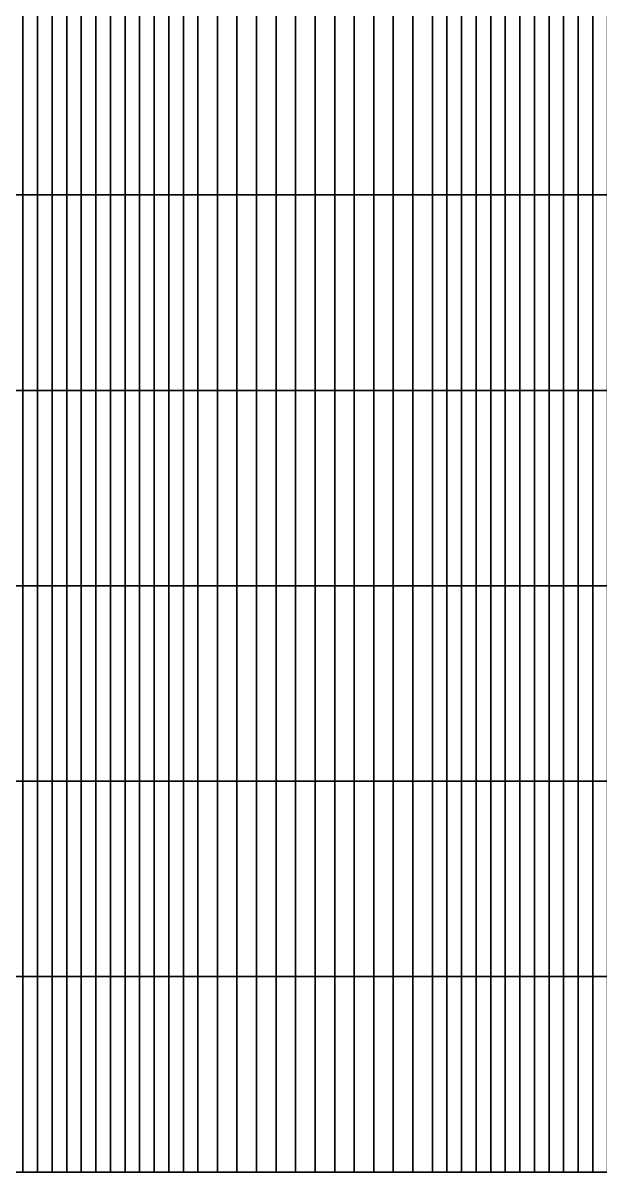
# Model space of a CAD drawing. Header units: inches. Extents: x 1.9 to 26.9, y -20 to 0.
# Drawn here: x 6.93 to 11.85, y -20 to -10.2 of the extents above; entities that cross this region are included whole.
import ezdxf

# ---------------------------------------------------------------- set-up
doc = ezdxf.new("R2010")
doc.units = ezdxf.units.IN
doc.header["$MEASUREMENT"] = 0
for name, color, linetype in [('Beam', 2, 'Continuous'), ('Col', 3, 'Continuous'), ('Dia', 5, 'Continuous'), ('Plat', 1, 'Continuous')]:
    doc.layers.add(name, color=color, linetype=linetype)

msp = doc.modelspace()

# ---------------------------------------------------------------- linework, layer by layer
at = {"layer": 'Beam', "extrusion": (0, -1, -2e-16)}
msp.add_line((6.9301, 0, 1.9428), (6.9301, -20, 1.9428), dxfattribs=at)
at = {"layer": 'Col', "extrusion": (0, -1, -2e-16)}
msp.add_line((6.9301, -20, 1.9428), (6.9301, -20, -4.0572), dxfattribs=at)
at = {"layer": 'Dia'}
for points in [[(6.9301, -20, 1.9428), (6.5147, -20, 1.9428), (6.4047, -20, 2.0267), (6.8057, -20, 2.0267)], [(6.9301, -20, 1.9428), (7.3454, -20, 1.9428), (7.4555, -20, 2.0267), (7.0544, -20, 2.0267)], [(7.1788, -20, 2.1106), (7.0544, -20, 2.0267), (7.4555, -20, 2.0267), (7.5636, -20, 2.1106)], [(7.1788, -20, 2.1106), (7.5636, -20, 2.1106), (7.6678, -20, 2.1945), (7.3031, -20, 2.1945)], [(7.4275, -20, 2.2783), (7.3031, -20, 2.1945), (7.6678, -20, 2.1945), (7.7692, -20, 2.2783)], [(7.7608, -20, 1.9428), (7.8546, -20, 2.0267), (7.4555, -20, 2.0267), (7.3454, -20, 1.9428)], [(7.4275, -20, 2.2783), (7.7692, -20, 2.2783), (7.8687, -20, 2.3622), (7.5518, -20, 2.3622)], [(7.9451, -20, 2.1106), (7.5636, -20, 2.1106), (7.4555, -20, 2.0267), (7.8546, -20, 2.0267)], [(7.6762, -20, 2.4461), (7.5518, -20, 2.3622), (7.8687, -20, 2.3622), (7.9672, -20, 2.4461)], [(7.9451, -20, 2.1106), (8.0291, -20, 2.1945), (7.6678, -20, 2.1945), (7.5636, -20, 2.1106)], [(8.1082, -20, 2.2783), (7.7692, -20, 2.2783), (7.6678, -20, 2.1945), (8.0291, -20, 2.1945)], [(7.6762, -20, 2.4461), (7.9672, -20, 2.4461), (8.0657, -20, 2.53), (7.8006, -20, 2.53)], [(7.7608, -20, 1.9428), (8.1762, -20, 1.9428), (8.2499, -20, 2.0267), (7.8546, -20, 2.0267)], [(8.1082, -20, 2.2783), (8.184, -20, 2.3622), (7.8687, -20, 2.3622), (7.7692, -20, 2.2783)], [(7.9249, -20, 2.6139), (7.8006, -20, 2.53), (8.0657, -20, 2.53), (8.1652, -20, 2.6139)], [(7.9451, -20, 2.1106), (7.8546, -20, 2.0267), (8.2499, -20, 2.0267), (8.3201, -20, 2.1106)], [(8.2582, -20, 2.4461), (7.9672, -20, 2.4461), (7.8687, -20, 2.3622), (8.184, -20, 2.3622)], [(7.9249, -20, 2.6139), (8.1652, -20, 2.6139), (8.2666, -20, 2.6977), (8.0493, -20, 2.6977)], [(7.9451, -20, 2.1106), (8.3201, -20, 2.1106), (8.3835, -20, 2.1945), (8.0291, -20, 2.1945)], [(8.2582, -20, 2.4461), (8.3324, -20, 2.53), (8.0657, -20, 2.53), (7.9672, -20, 2.4461)], [(8.1082, -20, 2.2783), (8.0291, -20, 2.1945), (8.3835, -20, 2.1945), (8.4416, -20, 2.2783)], [(8.1736, -20, 2.7816), (8.0493, -20, 2.6977), (8.2666, -20, 2.6977), (8.3709, -20, 2.7816)], [(8.4083, -20, 2.6139), (8.1652, -20, 2.6139), (8.0657, -20, 2.53), (8.3324, -20, 2.53)], [(8.1082, -20, 2.2783), (8.4416, -20, 2.2783), (8.4963, -20, 2.3622), (8.184, -20, 2.3622)], [(8.4083, -20, 2.6139), (8.4874, -20, 2.6977), (8.2666, -20, 2.6977), (8.1652, -20, 2.6139)], [(8.1736, -20, 2.7816), (8.3709, -20, 2.7816), (8.479, -20, 2.8655), (8.298, -20, 2.8655)], [(8.5916, -20, 1.9428), (8.6423, -20, 2.0267), (8.2499, -20, 2.0267), (8.1762, -20, 1.9428)], [(8.2582, -20, 2.4461), (8.184, -20, 2.3622), (8.4963, -20, 2.3622), (8.5493, -20, 2.4461)], [(8.6903, -20, 2.1106), (8.3201, -20, 2.1106), (8.2499, -20, 2.0267), (8.6423, -20, 2.0267)], [(8.2582, -20, 2.4461), (8.5493, -20, 2.4461), (8.6022, -20, 2.53), (8.3324, -20, 2.53)], [(8.5714, -20, 2.7816), (8.3709, -20, 2.7816), (8.2666, -20, 2.6977), (8.4874, -20, 2.6977)], [(8.4223, -20, 2.9494), (8.298, -20, 2.8655), (8.479, -20, 2.8655), (8.589, -20, 2.9494)], [(8.6903, -20, 2.1106), (8.7326, -20, 2.1945), (8.3835, -20, 2.1945), (8.3201, -20, 2.1106)], [(8.4083, -20, 2.6139), (8.3324, -20, 2.53), (8.6022, -20, 2.53), (8.6569, -20, 2.6139)], [(8.5714, -20, 2.7816), (8.6619, -20, 2.8655), (8.479, -20, 2.8655), (8.3709, -20, 2.7816)], [(8.7708, -20, 2.2783), (8.4416, -20, 2.2783), (8.3835, -20, 2.1945), (8.7326, -20, 2.1945)], [(8.4083, -20, 2.6139), (8.6569, -20, 2.6139), (8.7151, -20, 2.6977), (8.4874, -20, 2.6977)], [(8.7708, -20, 2.2783), (8.8063, -20, 2.3622), (8.4963, -20, 2.3622), (8.4416, -20, 2.2783)], [(8.7557, -20, 2.9494), (8.589, -20, 2.9494), (8.479, -20, 2.8655), (8.6619, -20, 2.8655)], [(8.5714, -20, 2.7816), (8.4874, -20, 2.6977), (8.7151, -20, 2.6977), (8.7784, -20, 2.7816)], [(8.8403, -20, 2.4461), (8.5493, -20, 2.4461), (8.4963, -20, 2.3622), (8.8063, -20, 2.3622)], [(8.8403, -20, 2.4461), (8.8743, -20, 2.53), (8.6022, -20, 2.53), (8.5493, -20, 2.4461)], [(8.5714, -20, 2.7816), (8.7784, -20, 2.7816), (8.8486, -20, 2.8655), (8.6619, -20, 2.8655)], [(8.5916, -20, 1.9428), (9.007, -20, 1.9428), (9.0328, -20, 2.0267), (8.6423, -20, 2.0267)], [(8.9097, -20, 2.6139), (8.6569, -20, 2.6139), (8.6022, -20, 2.53), (8.8743, -20, 2.53)], [(8.6903, -20, 2.1106), (8.6423, -20, 2.0267), (9.0328, -20, 2.0267), (9.0571, -20, 2.1106)], [(8.9097, -20, 2.6139), (8.9479, -20, 2.6977), (8.7151, -20, 2.6977), (8.6569, -20, 2.6139)], [(8.7557, -20, 2.9494), (8.6619, -20, 2.8655), (8.8486, -20, 2.8655), (8.9223, -20, 2.9494)], [(8.6903, -20, 2.1106), (9.0571, -20, 2.1106), (9.0783, -20, 2.1945), (8.7326, -20, 2.1945)], [(8.9903, -20, 2.7816), (8.7784, -20, 2.7816), (8.7151, -20, 2.6977), (8.9479, -20, 2.6977)], [(8.7708, -20, 2.2783), (8.7326, -20, 2.1945), (9.0783, -20, 2.1945), (9.0973, -20, 2.2783)], [(8.7708, -20, 2.2783), (9.0973, -20, 2.2783), (9.1147, -20, 2.3622), (8.8063, -20, 2.3622)], [(8.9903, -20, 2.7816), (9.0383, -20, 2.8655), (8.8486, -20, 2.8655), (8.7784, -20, 2.7816)], [(8.8403, -20, 2.4461), (8.8063, -20, 2.3622), (9.1147, -20, 2.3622), (9.1313, -20, 2.4461)], [(8.8403, -20, 2.4461), (9.1313, -20, 2.4461), (9.1479, -20, 2.53), (8.8743, -20, 2.53)], [(9.089, -20, 2.9494), (8.9223, -20, 2.9494), (8.8486, -20, 2.8655), (9.0383, -20, 2.8655)], [(8.9097, -20, 2.6139), (8.8743, -20, 2.53), (9.1479, -20, 2.53), (9.1653, -20, 2.6139)], [(8.9097, -20, 2.6139), (9.1653, -20, 2.6139), (9.1843, -20, 2.6977), (8.9479, -20, 2.6977)], [(8.9903, -20, 2.7816), (8.9479, -20, 2.6977), (9.1843, -20, 2.6977), (9.2055, -20, 2.7816)], [(8.9903, -20, 2.7816), (9.2055, -20, 2.7816), (9.2298, -20, 2.8655), (9.0383, -20, 2.8655)], [(9.4223, -20, 1.9428), (9.4223, -20, 2.0267), (9.0328, -20, 2.0267), (9.007, -20, 1.9428)], [(9.4223, -20, 2.1106), (9.0571, -20, 2.1106), (9.0328, -20, 2.0267), (9.4223, -20, 2.0267)], [(9.089, -20, 2.9494), (9.0383, -20, 2.8655), (9.2298, -20, 2.8655), (9.2557, -20, 2.9494)], [(9.4223, -20, 2.1106), (9.4223, -20, 2.1945), (9.0783, -20, 2.1945), (9.0571, -20, 2.1106)], [(9.4223, -20, 2.2783), (9.0973, -20, 2.2783), (9.0783, -20, 2.1945), (9.4223, -20, 2.1945)], [(9.4223, -20, 2.2783), (9.4223, -20, 2.3622), (9.1147, -20, 2.3622), (9.0973, -20, 2.2783)], [(9.4223, -20, 2.4461), (9.1313, -20, 2.4461), (9.1147, -20, 2.3622), (9.4223, -20, 2.3622)], [(9.4223, -20, 2.4461), (9.4223, -20, 2.53), (9.1479, -20, 2.53), (9.1313, -20, 2.4461)], [(9.4223, -20, 2.6139), (9.1653, -20, 2.6139), (9.1479, -20, 2.53), (9.4223, -20, 2.53)], [(9.4223, -20, 2.6139), (9.4223, -20, 2.6977), (9.1843, -20, 2.6977), (9.1653, -20, 2.6139)], [(9.4223, -20, 2.7816), (9.2055, -20, 2.7816), (9.1843, -20, 2.6977), (9.4223, -20, 2.6977)], [(9.4223, -20, 2.7816), (9.4223, -20, 2.8655), (9.2298, -20, 2.8655), (9.2055, -20, 2.7816)], [(9.4223, -20, 2.9494), (9.2557, -20, 2.9494), (9.2298, -20, 2.8655), (9.4223, -20, 2.8655)], [(9.4223, -20, 2.9494), (9.4223, -20, 2.8655), (9.6148, -20, 2.8655), (9.589, -20, 2.9494)], [(9.4223, -20, 2.7816), (9.6392, -20, 2.7816), (9.6148, -20, 2.8655), (9.4223, -20, 2.8655)], [(9.4223, -20, 2.7816), (9.4223, -20, 2.6977), (9.6604, -20, 2.6977), (9.6392, -20, 2.7816)], [(9.4223, -20, 2.6139), (9.6793, -20, 2.6139), (9.6604, -20, 2.6977), (9.4223, -20, 2.6977)], [(9.4223, -20, 2.6139), (9.4223, -20, 2.53), (9.6967, -20, 2.53), (9.6793, -20, 2.6139)], [(9.4223, -20, 2.4461), (9.7134, -20, 2.4461), (9.6967, -20, 2.53), (9.4223, -20, 2.53)], [(9.4223, -20, 2.4461), (9.4223, -20, 2.3622), (9.73, -20, 2.3622), (9.7134, -20, 2.4461)], [(9.4223, -20, 2.2783), (9.7474, -20, 2.2783), (9.73, -20, 2.3622), (9.4223, -20, 2.3622)], [(9.4223, -20, 2.2783), (9.4223, -20, 2.1945), (9.7663, -20, 2.1945), (9.7474, -20, 2.2783)], [(9.4223, -20, 2.1106), (9.7876, -20, 2.1106), (9.7663, -20, 2.1945), (9.4223, -20, 2.1945)], [(9.4223, -20, 2.1106), (9.4223, -20, 2.0267), (9.8119, -20, 2.0267), (9.7876, -20, 2.1106)], [(9.4223, -20, 1.9428), (9.8377, -20, 1.9428), (9.8119, -20, 2.0267), (9.4223, -20, 2.0267)], [(9.7557, -20, 2.9494), (9.589, -20, 2.9494), (9.6148, -20, 2.8655), (9.8064, -20, 2.8655)], [(9.8543, -20, 2.7816), (9.8064, -20, 2.8655), (9.6148, -20, 2.8655), (9.6392, -20, 2.7816)], [(9.8543, -20, 2.7816), (9.6392, -20, 2.7816), (9.6604, -20, 2.6977), (9.8967, -20, 2.6977)], [(9.9349, -20, 2.6139), (9.8967, -20, 2.6977), (9.6604, -20, 2.6977), (9.6793, -20, 2.6139)], [(9.9349, -20, 2.6139), (9.6793, -20, 2.6139), (9.6967, -20, 2.53), (9.9703, -20, 2.53)], [(10.0044, -20, 2.4461), (9.9703, -20, 2.53), (9.6967, -20, 2.53), (9.7134, -20, 2.4461)], [(10.0044, -20, 2.4461), (9.7134, -20, 2.4461), (9.73, -20, 2.3622), (10.0384, -20, 2.3622)], [(10.0738, -20, 2.2783), (10.0384, -20, 2.3622), (9.73, -20, 2.3622), (9.7474, -20, 2.2783)], [(10.0738, -20, 2.2783), (9.7474, -20, 2.2783), (9.7663, -20, 2.1945), (10.112, -20, 2.1945)], [(9.7557, -20, 2.9494), (9.8064, -20, 2.8655), (9.996, -20, 2.8655), (9.9223, -20, 2.9494)], [(10.1544, -20, 2.1106), (10.112, -20, 2.1945), (9.7663, -20, 2.1945), (9.7876, -20, 2.1106)], [(10.1544, -20, 2.1106), (9.7876, -20, 2.1106), (9.8119, -20, 2.0267), (10.2024, -20, 2.0267)], [(9.8543, -20, 2.7816), (10.0663, -20, 2.7816), (9.996, -20, 2.8655), (9.8064, -20, 2.8655)], [(10.2531, -20, 1.9428), (10.2024, -20, 2.0267), (9.8119, -20, 2.0267), (9.8377, -20, 1.9428)], [(9.8543, -20, 2.7816), (9.8967, -20, 2.6977), (10.1296, -20, 2.6977), (10.0663, -20, 2.7816)], [(9.9349, -20, 2.6139), (10.1877, -20, 2.6139), (10.1296, -20, 2.6977), (9.8967, -20, 2.6977)], [(10.089, -20, 2.9494), (9.9223, -20, 2.9494), (9.996, -20, 2.8655), (10.1828, -20, 2.8655)], [(9.9349, -20, 2.6139), (9.9703, -20, 2.53), (10.2424, -20, 2.53), (10.1877, -20, 2.6139)], [(10.0044, -20, 2.4461), (10.2954, -20, 2.4461), (10.2424, -20, 2.53), (9.9703, -20, 2.53)], [(10.2733, -20, 2.7816), (10.1828, -20, 2.8655), (9.996, -20, 2.8655), (10.0663, -20, 2.7816)], [(10.0044, -20, 2.4461), (10.0384, -20, 2.3622), (10.3484, -20, 2.3622), (10.2954, -20, 2.4461)], [(10.0738, -20, 2.2783), (10.4031, -20, 2.2783), (10.3484, -20, 2.3622), (10.0384, -20, 2.3622)], [(10.2733, -20, 2.7816), (10.0663, -20, 2.7816), (10.1296, -20, 2.6977), (10.3573, -20, 2.6977)], [(10.0738, -20, 2.2783), (10.112, -20, 2.1945), (10.4612, -20, 2.1945), (10.4031, -20, 2.2783)], [(10.089, -20, 2.9494), (10.1828, -20, 2.8655), (10.3657, -20, 2.8655), (10.2557, -20, 2.9494)], [(10.1544, -20, 2.1106), (10.5245, -20, 2.1106), (10.4612, -20, 2.1945), (10.112, -20, 2.1945)], [(10.4364, -20, 2.6139), (10.3573, -20, 2.6977), (10.1296, -20, 2.6977), (10.1877, -20, 2.6139)], [(10.1544, -20, 2.1106), (10.2024, -20, 2.0267), (10.5948, -20, 2.0267), (10.5245, -20, 2.1106)], [(10.2733, -20, 2.7816), (10.4738, -20, 2.7816), (10.3657, -20, 2.8655), (10.1828, -20, 2.8655)], [(10.4364, -20, 2.6139), (10.1877, -20, 2.6139), (10.2424, -20, 2.53), (10.5122, -20, 2.53)], [(10.2531, -20, 1.9428), (10.6685, -20, 1.9428), (10.5948, -20, 2.0267), (10.2024, -20, 2.0267)], [(10.5864, -20, 2.4461), (10.5122, -20, 2.53), (10.2424, -20, 2.53), (10.2954, -20, 2.4461)], [(10.4223, -20, 2.9494), (10.2557, -20, 2.9494), (10.3657, -20, 2.8655), (10.5467, -20, 2.8655)], [(10.2733, -20, 2.7816), (10.3573, -20, 2.6977), (10.5781, -20, 2.6977), (10.4738, -20, 2.7816)], [(10.5864, -20, 2.4461), (10.2954, -20, 2.4461), (10.3484, -20, 2.3622), (10.6606, -20, 2.3622)], [(10.7365, -20, 2.2783), (10.6606, -20, 2.3622), (10.3484, -20, 2.3622), (10.4031, -20, 2.2783)], [(10.4364, -20, 2.6139), (10.6795, -20, 2.6139), (10.5781, -20, 2.6977), (10.3573, -20, 2.6977)], [(10.671, -20, 2.7816), (10.5467, -20, 2.8655), (10.3657, -20, 2.8655), (10.4738, -20, 2.7816)], [(10.7365, -20, 2.2783), (10.4031, -20, 2.2783), (10.4612, -20, 2.1945), (10.8156, -20, 2.1945)], [(10.4364, -20, 2.6139), (10.5122, -20, 2.53), (10.7789, -20, 2.53), (10.6795, -20, 2.6139)], [(10.8996, -20, 2.1106), (10.8156, -20, 2.1945), (10.4612, -20, 2.1945), (10.5245, -20, 2.1106)], [(10.671, -20, 2.7816), (10.4738, -20, 2.7816), (10.5781, -20, 2.6977), (10.7954, -20, 2.6977)], [(10.5864, -20, 2.4461), (10.8774, -20, 2.4461), (10.7789, -20, 2.53), (10.5122, -20, 2.53)], [(10.8996, -20, 2.1106), (10.5245, -20, 2.1106), (10.5948, -20, 2.0267), (10.9901, -20, 2.0267)], [(10.9198, -20, 2.6139), (10.7954, -20, 2.6977), (10.5781, -20, 2.6977), (10.6795, -20, 2.6139)], [(10.5864, -20, 2.4461), (10.6606, -20, 2.3622), (10.976, -20, 2.3622), (10.8774, -20, 2.4461)], [(11.0838, -20, 1.9428), (10.9901, -20, 2.0267), (10.5948, -20, 2.0267), (10.6685, -20, 1.9428)], [(10.7365, -20, 2.2783), (11.0754, -20, 2.2783), (10.976, -20, 2.3622), (10.6606, -20, 2.3622)], [(10.9198, -20, 2.6139), (10.6795, -20, 2.6139), (10.7789, -20, 2.53), (11.0441, -20, 2.53)], [(10.7365, -20, 2.2783), (10.8156, -20, 2.1945), (11.1768, -20, 2.1945), (11.0754, -20, 2.2783)], [(11.1685, -20, 2.4461), (11.0441, -20, 2.53), (10.7789, -20, 2.53), (10.8774, -20, 2.4461)], [(10.8996, -20, 2.1106), (11.2811, -20, 2.1106), (11.1768, -20, 2.1945), (10.8156, -20, 2.1945)], [(11.1685, -20, 2.4461), (10.8774, -20, 2.4461), (10.976, -20, 2.3622), (11.2928, -20, 2.3622)], [(10.8996, -20, 2.1106), (10.9901, -20, 2.0267), (11.3892, -20, 2.0267), (11.2811, -20, 2.1106)], [(11.4172, -20, 2.2783), (11.2928, -20, 2.3622), (10.976, -20, 2.3622), (11.0754, -20, 2.2783)], [(11.0838, -20, 1.9428), (11.4992, -20, 1.9428), (11.3892, -20, 2.0267), (10.9901, -20, 2.0267)], [(11.4172, -20, 2.2783), (11.0754, -20, 2.2783), (11.1768, -20, 2.1945), (11.5415, -20, 2.1945)], [(11.6659, -20, 2.1106), (11.5415, -20, 2.1945), (11.1768, -20, 2.1945), (11.2811, -20, 2.1106)], [(11.6659, -20, 2.1106), (11.2811, -20, 2.1106), (11.3892, -20, 2.0267), (11.7902, -20, 2.0267)], [(11.9146, -20, 1.9428), (11.7902, -20, 2.0267), (11.3892, -20, 2.0267), (11.4992, -20, 1.9428)]]:
    msp.add_3dface(points, dxfattribs=at)
at = {"layer": 'Plat'}
for points in [[(6.9301, -10, 1.9428), (6.9301, -11.6667, 1.9428), (6.8057, -11.6667, 2.0267), (6.8057, -10, 2.0267)], [(6.9301, -10, 1.9428), (7.0544, -10, 2.0267), (7.0544, -11.6667, 2.0267), (6.9301, -11.6667, 1.9428)], [(7.1788, -10, 2.1106), (7.1788, -11.6667, 2.1106), (7.0544, -11.6667, 2.0267), (7.0544, -10, 2.0267)], [(7.1788, -10, 2.1106), (7.3031, -10, 2.1945), (7.3031, -11.6667, 2.1945), (7.1788, -11.6667, 2.1106)], [(7.4275, -10, 2.2783), (7.4275, -11.6667, 2.2783), (7.3031, -11.6667, 2.1945), (7.3031, -10, 2.1945)], [(7.4275, -10, 2.2783), (7.5518, -10, 2.3622), (7.5518, -11.6667, 2.3622), (7.4275, -11.6667, 2.2783)], [(7.6762, -10, 2.4461), (7.6762, -11.6667, 2.4461), (7.5518, -11.6667, 2.3622), (7.5518, -10, 2.3622)], [(7.6762, -10, 2.4461), (7.8006, -10, 2.53), (7.8006, -11.6667, 2.53), (7.6762, -11.6667, 2.4461)], [(7.9249, -10, 2.6139), (7.9249, -11.6667, 2.6139), (7.8006, -11.6667, 2.53), (7.8006, -10, 2.53)], [(7.9249, -10, 2.6139), (8.0493, -10, 2.6977), (8.0493, -11.6667, 2.6977), (7.9249, -11.6667, 2.6139)], [(8.1736, -10, 2.7816), (8.1736, -11.6667, 2.7816), (8.0493, -11.6667, 2.6977), (8.0493, -10, 2.6977)], [(8.1736, -10, 2.7816), (8.298, -10, 2.8655), (8.298, -11.6667, 2.8655), (8.1736, -11.6667, 2.7816)], [(8.4223, -10, 2.9494), (8.4223, -11.6667, 2.9494), (8.298, -11.6667, 2.8655), (8.298, -10, 2.8655)], [(8.4223, -10, 2.9494), (8.589, -10, 2.9494), (8.589, -11.6667, 2.9494), (8.4223, -11.6667, 2.9494)], [(8.7557, -10, 2.9494), (8.7557, -11.6667, 2.9494), (8.589, -11.6667, 2.9494), (8.589, -10, 2.9494)], [(8.7557, -10, 2.9494), (8.9223, -10, 2.9494), (8.9223, -11.6667, 2.9494), (8.7557, -11.6667, 2.9494)], [(9.089, -10, 2.9494), (9.089, -11.6667, 2.9494), (8.9223, -11.6667, 2.9494), (8.9223, -10, 2.9494)], [(9.089, -10, 2.9494), (9.2557, -10, 2.9494), (9.2557, -11.6667, 2.9494), (9.089, -11.6667, 2.9494)], [(9.4223, -10, 2.9494), (9.4223, -11.6667, 2.9494), (9.2557, -11.6667, 2.9494), (9.2557, -10, 2.9494)], [(9.4223, -10, 2.9494), (9.589, -10, 2.9494), (9.589, -11.6667, 2.9494), (9.4223, -11.6667, 2.9494)], [(9.7557, -10, 2.9494), (9.7557, -11.6667, 2.9494), (9.589, -11.6667, 2.9494), (9.589, -10, 2.9494)], [(9.7557, -10, 2.9494), (9.9223, -10, 2.9494), (9.9223, -11.6667, 2.9494), (9.7557, -11.6667, 2.9494)], [(10.089, -10, 2.9494), (10.089, -11.6667, 2.9494), (9.9223, -11.6667, 2.9494), (9.9223, -10, 2.9494)], [(10.089, -10, 2.9494), (10.2557, -10, 2.9494), (10.2557, -11.6667, 2.9494), (10.089, -11.6667, 2.9494)], [(10.4223, -10, 2.9494), (10.4223, -11.6667, 2.9494), (10.2557, -11.6667, 2.9494), (10.2557, -10, 2.9494)], [(10.4223, -10, 2.9494), (10.5467, -10, 2.8655), (10.5467, -11.6667, 2.8655), (10.4223, -11.6667, 2.9494)], [(10.671, -10, 2.7816), (10.671, -11.6667, 2.7816), (10.5467, -11.6667, 2.8655), (10.5467, -10, 2.8655)], [(10.671, -10, 2.7816), (10.7954, -10, 2.6977), (10.7954, -11.6667, 2.6977), (10.671, -11.6667, 2.7816)], [(10.9198, -10, 2.6139), (10.9198, -11.6667, 2.6139), (10.7954, -11.6667, 2.6977), (10.7954, -10, 2.6977)], [(10.9198, -10, 2.6139), (11.0441, -10, 2.53), (11.0441, -11.6667, 2.53), (10.9198, -11.6667, 2.6139)], [(11.1685, -10, 2.4461), (11.1685, -11.6667, 2.4461), (11.0441, -11.6667, 2.53), (11.0441, -10, 2.53)], [(11.1685, -10, 2.4461), (11.2928, -10, 2.3622), (11.2928, -11.6667, 2.3622), (11.1685, -11.6667, 2.4461)], [(11.4172, -10, 2.2783), (11.4172, -11.6667, 2.2783), (11.2928, -11.6667, 2.3622), (11.2928, -10, 2.3622)], [(11.4172, -10, 2.2783), (11.5415, -10, 2.1945), (11.5415, -11.6667, 2.1945), (11.4172, -11.6667, 2.2783)], [(11.6659, -10, 2.1106), (11.6659, -11.6667, 2.1106), (11.5415, -11.6667, 2.1945), (11.5415, -10, 2.1945)], [(11.6659, -10, 2.1106), (11.7902, -10, 2.0267), (11.7902, -11.6667, 2.0267), (11.6659, -11.6667, 2.1106)], [(11.9146, -10, 1.9428), (11.9146, -11.6667, 1.9428), (11.7902, -11.6667, 2.0267), (11.7902, -10, 2.0267)], [(6.9301, -13.3333, 1.9428), (6.8057, -13.3333, 2.0267), (6.8057, -11.6667, 2.0267), (6.9301, -11.6667, 1.9428)], [(6.9301, -13.3333, 1.9428), (6.9301, -11.6667, 1.9428), (7.0544, -11.6667, 2.0267), (7.0544, -13.3333, 2.0267)], [(7.1788, -13.3333, 2.1106), (7.0544, -13.3333, 2.0267), (7.0544, -11.6667, 2.0267), (7.1788, -11.6667, 2.1106)], [(7.1788, -13.3333, 2.1106), (7.1788, -11.6667, 2.1106), (7.3031, -11.6667, 2.1945), (7.3031, -13.3333, 2.1945)], [(7.4275, -13.3333, 2.2783), (7.3031, -13.3333, 2.1945), (7.3031, -11.6667, 2.1945), (7.4275, -11.6667, 2.2783)], [(7.4275, -13.3333, 2.2783), (7.4275, -11.6667, 2.2783), (7.5518, -11.6667, 2.3622), (7.5518, -13.3333, 2.3622)], [(7.6762, -13.3333, 2.4461), (7.5518, -13.3333, 2.3622), (7.5518, -11.6667, 2.3622), (7.6762, -11.6667, 2.4461)], [(7.6762, -13.3333, 2.4461), (7.6762, -11.6667, 2.4461), (7.8006, -11.6667, 2.53), (7.8006, -13.3333, 2.53)], [(7.9249, -13.3333, 2.6139), (7.8006, -13.3333, 2.53), (7.8006, -11.6667, 2.53), (7.9249, -11.6667, 2.6139)], [(7.9249, -13.3333, 2.6139), (7.9249, -11.6667, 2.6139), (8.0493, -11.6667, 2.6977), (8.0493, -13.3333, 2.6977)], [(8.1736, -13.3333, 2.7816), (8.0493, -13.3333, 2.6977), (8.0493, -11.6667, 2.6977), (8.1736, -11.6667, 2.7816)], [(8.1736, -13.3333, 2.7816), (8.1736, -11.6667, 2.7816), (8.298, -11.6667, 2.8655), (8.298, -13.3333, 2.8655)], [(8.4223, -13.3333, 2.9494), (8.298, -13.3333, 2.8655), (8.298, -11.6667, 2.8655), (8.4223, -11.6667, 2.9494)], [(8.4223, -13.3333, 2.9494), (8.4223, -11.6667, 2.9494), (8.589, -11.6667, 2.9494), (8.589, -13.3333, 2.9494)], [(8.7557, -13.3333, 2.9494), (8.589, -13.3333, 2.9494), (8.589, -11.6667, 2.9494), (8.7557, -11.6667, 2.9494)], [(8.7557, -13.3333, 2.9494), (8.7557, -11.6667, 2.9494), (8.9223, -11.6667, 2.9494), (8.9223, -13.3333, 2.9494)], [(9.089, -13.3333, 2.9494), (8.9223, -13.3333, 2.9494), (8.9223, -11.6667, 2.9494), (9.089, -11.6667, 2.9494)], [(9.089, -13.3333, 2.9494), (9.089, -11.6667, 2.9494), (9.2557, -11.6667, 2.9494), (9.2557, -13.3333, 2.9494)], [(9.4223, -13.3333, 2.9494), (9.2557, -13.3333, 2.9494), (9.2557, -11.6667, 2.9494), (9.4223, -11.6667, 2.9494)], [(9.4223, -13.3333, 2.9494), (9.4223, -11.6667, 2.9494), (9.589, -11.6667, 2.9494), (9.589, -13.3333, 2.9494)], [(9.7557, -13.3333, 2.9494), (9.589, -13.3333, 2.9494), (9.589, -11.6667, 2.9494), (9.7557, -11.6667, 2.9494)], [(9.7557, -13.3333, 2.9494), (9.7557, -11.6667, 2.9494), (9.9223, -11.6667, 2.9494), (9.9223, -13.3333, 2.9494)], [(10.089, -13.3333, 2.9494), (9.9223, -13.3333, 2.9494), (9.9223, -11.6667, 2.9494), (10.089, -11.6667, 2.9494)], [(10.089, -13.3333, 2.9494), (10.089, -11.6667, 2.9494), (10.2557, -11.6667, 2.9494), (10.2557, -13.3333, 2.9494)], [(10.4223, -13.3333, 2.9494), (10.2557, -13.3333, 2.9494), (10.2557, -11.6667, 2.9494), (10.4223, -11.6667, 2.9494)], [(10.4223, -13.3333, 2.9494), (10.4223, -11.6667, 2.9494), (10.5467, -11.6667, 2.8655), (10.5467, -13.3333, 2.8655)], [(10.671, -13.3333, 2.7816), (10.5467, -13.3333, 2.8655), (10.5467, -11.6667, 2.8655), (10.671, -11.6667, 2.7816)], [(10.671, -13.3333, 2.7816), (10.671, -11.6667, 2.7816), (10.7954, -11.6667, 2.6977), (10.7954, -13.3333, 2.6977)], [(10.9198, -13.3333, 2.6139), (10.7954, -13.3333, 2.6977), (10.7954, -11.6667, 2.6977), (10.9198, -11.6667, 2.6139)], [(10.9198, -13.3333, 2.6139), (10.9198, -11.6667, 2.6139), (11.0441, -11.6667, 2.53), (11.0441, -13.3333, 2.53)], [(11.1685, -13.3333, 2.4461), (11.0441, -13.3333, 2.53), (11.0441, -11.6667, 2.53), (11.1685, -11.6667, 2.4461)], [(11.1685, -13.3333, 2.4461), (11.1685, -11.6667, 2.4461), (11.2928, -11.6667, 2.3622), (11.2928, -13.3333, 2.3622)], [(11.4172, -13.3333, 2.2783), (11.2928, -13.3333, 2.3622), (11.2928, -11.6667, 2.3622), (11.4172, -11.6667, 2.2783)], [(11.4172, -13.3333, 2.2783), (11.4172, -11.6667, 2.2783), (11.5415, -11.6667, 2.1945), (11.5415, -13.3333, 2.1945)], [(11.6659, -13.3333, 2.1106), (11.5415, -13.3333, 2.1945), (11.5415, -11.6667, 2.1945), (11.6659, -11.6667, 2.1106)], [(11.6659, -13.3333, 2.1106), (11.6659, -11.6667, 2.1106), (11.7902, -11.6667, 2.0267), (11.7902, -13.3333, 2.0267)], [(11.9146, -13.3333, 1.9428), (11.7902, -13.3333, 2.0267), (11.7902, -11.6667, 2.0267), (11.9146, -11.6667, 1.9428)], [(6.9301, -13.3333, 1.9428), (6.9301, -15, 1.9428), (6.8057, -15, 2.0267), (6.8057, -13.3333, 2.0267)], [(6.9301, -13.3333, 1.9428), (7.0544, -13.3333, 2.0267), (7.0544, -15, 2.0267), (6.9301, -15, 1.9428)], [(7.1788, -13.3333, 2.1106), (7.1788, -15, 2.1106), (7.0544, -15, 2.0267), (7.0544, -13.3333, 2.0267)], [(7.1788, -13.3333, 2.1106), (7.3031, -13.3333, 2.1945), (7.3031, -15, 2.1945), (7.1788, -15, 2.1106)], [(7.4275, -13.3333, 2.2783), (7.4275, -15, 2.2783), (7.3031, -15, 2.1945), (7.3031, -13.3333, 2.1945)], [(7.4275, -13.3333, 2.2783), (7.5518, -13.3333, 2.3622), (7.5518, -15, 2.3622), (7.4275, -15, 2.2783)], [(7.6762, -13.3333, 2.4461), (7.6762, -15, 2.4461), (7.5518, -15, 2.3622), (7.5518, -13.3333, 2.3622)], [(7.6762, -13.3333, 2.4461), (7.8006, -13.3333, 2.53), (7.8006, -15, 2.53), (7.6762, -15, 2.4461)], [(7.9249, -13.3333, 2.6139), (7.9249, -15, 2.6139), (7.8006, -15, 2.53), (7.8006, -13.3333, 2.53)], [(7.9249, -13.3333, 2.6139), (8.0493, -13.3333, 2.6977), (8.0493, -15, 2.6977), (7.9249, -15, 2.6139)], [(8.1736, -13.3333, 2.7816), (8.1736, -15, 2.7816), (8.0493, -15, 2.6977), (8.0493, -13.3333, 2.6977)], [(8.1736, -13.3333, 2.7816), (8.298, -13.3333, 2.8655), (8.298, -15, 2.8655), (8.1736, -15, 2.7816)], [(8.4223, -13.3333, 2.9494), (8.4223, -15, 2.9494), (8.298, -15, 2.8655), (8.298, -13.3333, 2.8655)], [(8.4223, -13.3333, 2.9494), (8.589, -13.3333, 2.9494), (8.589, -15, 2.9494), (8.4223, -15, 2.9494)], [(8.7557, -13.3333, 2.9494), (8.7557, -15, 2.9494), (8.589, -15, 2.9494), (8.589, -13.3333, 2.9494)], [(8.7557, -13.3333, 2.9494), (8.9223, -13.3333, 2.9494), (8.9223, -15, 2.9494), (8.7557, -15, 2.9494)], [(9.089, -13.3333, 2.9494), (9.089, -15, 2.9494), (8.9223, -15, 2.9494), (8.9223, -13.3333, 2.9494)], [(9.089, -13.3333, 2.9494), (9.2557, -13.3333, 2.9494), (9.2557, -15, 2.9494), (9.089, -15, 2.9494)], [(9.4223, -13.3333, 2.9494), (9.4223, -15, 2.9494), (9.2557, -15, 2.9494), (9.2557, -13.3333, 2.9494)], [(9.4223, -13.3333, 2.9494), (9.589, -13.3333, 2.9494), (9.589, -15, 2.9494), (9.4223, -15, 2.9494)], [(9.7557, -13.3333, 2.9494), (9.7557, -15, 2.9494), (9.589, -15, 2.9494), (9.589, -13.3333, 2.9494)], [(9.7557, -13.3333, 2.9494), (9.9223, -13.3333, 2.9494), (9.9223, -15, 2.9494), (9.7557, -15, 2.9494)], [(10.089, -13.3333, 2.9494), (10.089, -15, 2.9494), (9.9223, -15, 2.9494), (9.9223, -13.3333, 2.9494)], [(10.089, -13.3333, 2.9494), (10.2557, -13.3333, 2.9494), (10.2557, -15, 2.9494), (10.089, -15, 2.9494)], [(10.4223, -13.3333, 2.9494), (10.4223, -15, 2.9494), (10.2557, -15, 2.9494), (10.2557, -13.3333, 2.9494)], [(10.4223, -13.3333, 2.9494), (10.5467, -13.3333, 2.8655), (10.5467, -15, 2.8655), (10.4223, -15, 2.9494)], [(10.671, -13.3333, 2.7816), (10.671, -15, 2.7816), (10.5467, -15, 2.8655), (10.5467, -13.3333, 2.8655)], [(10.671, -13.3333, 2.7816), (10.7954, -13.3333, 2.6977), (10.7954, -15, 2.6977), (10.671, -15, 2.7816)], [(10.9198, -13.3333, 2.6139), (10.9198, -15, 2.6139), (10.7954, -15, 2.6977), (10.7954, -13.3333, 2.6977)], [(10.9198, -13.3333, 2.6139), (11.0441, -13.3333, 2.53), (11.0441, -15, 2.53), (10.9198, -15, 2.6139)], [(11.1685, -13.3333, 2.4461), (11.1685, -15, 2.4461), (11.0441, -15, 2.53), (11.0441, -13.3333, 2.53)], [(11.1685, -13.3333, 2.4461), (11.2928, -13.3333, 2.3622), (11.2928, -15, 2.3622), (11.1685, -15, 2.4461)], [(11.4172, -13.3333, 2.2783), (11.4172, -15, 2.2783), (11.2928, -15, 2.3622), (11.2928, -13.3333, 2.3622)], [(11.4172, -13.3333, 2.2783), (11.5415, -13.3333, 2.1945), (11.5415, -15, 2.1945), (11.4172, -15, 2.2783)], [(11.6659, -13.3333, 2.1106), (11.6659, -15, 2.1106), (11.5415, -15, 2.1945), (11.5415, -13.3333, 2.1945)], [(11.6659, -13.3333, 2.1106), (11.7902, -13.3333, 2.0267), (11.7902, -15, 2.0267), (11.6659, -15, 2.1106)], [(11.9146, -13.3333, 1.9428), (11.9146, -15, 1.9428), (11.7902, -15, 2.0267), (11.7902, -13.3333, 2.0267)], [(6.9301, -16.6667, 1.9428), (6.8057, -16.6667, 2.0267), (6.8057, -15, 2.0267), (6.9301, -15, 1.9428)], [(6.9301, -16.6667, 1.9428), (6.9301, -15, 1.9428), (7.0544, -15, 2.0267), (7.0544, -16.6667, 2.0267)], [(7.1788, -16.6667, 2.1106), (7.0544, -16.6667, 2.0267), (7.0544, -15, 2.0267), (7.1788, -15, 2.1106)], [(7.1788, -16.6667, 2.1106), (7.1788, -15, 2.1106), (7.3031, -15, 2.1945), (7.3031, -16.6667, 2.1945)], [(7.4275, -16.6667, 2.2783), (7.3031, -16.6667, 2.1945), (7.3031, -15, 2.1945), (7.4275, -15, 2.2783)], [(7.4275, -16.6667, 2.2783), (7.4275, -15, 2.2783), (7.5518, -15, 2.3622), (7.5518, -16.6667, 2.3622)], [(7.6762, -16.6667, 2.4461), (7.5518, -16.6667, 2.3622), (7.5518, -15, 2.3622), (7.6762, -15, 2.4461)], [(7.6762, -16.6667, 2.4461), (7.6762, -15, 2.4461), (7.8006, -15, 2.53), (7.8006, -16.6667, 2.53)], [(7.9249, -16.6667, 2.6139), (7.8006, -16.6667, 2.53), (7.8006, -15, 2.53), (7.9249, -15, 2.6139)], [(7.9249, -16.6667, 2.6139), (7.9249, -15, 2.6139), (8.0493, -15, 2.6977), (8.0493, -16.6667, 2.6977)], [(8.1736, -16.6667, 2.7816), (8.0493, -16.6667, 2.6977), (8.0493, -15, 2.6977), (8.1736, -15, 2.7816)], [(8.1736, -16.6667, 2.7816), (8.1736, -15, 2.7816), (8.298, -15, 2.8655), (8.298, -16.6667, 2.8655)], [(8.4223, -16.6667, 2.9494), (8.298, -16.6667, 2.8655), (8.298, -15, 2.8655), (8.4223, -15, 2.9494)], [(8.4223, -16.6667, 2.9494), (8.4223, -15, 2.9494), (8.589, -15, 2.9494), (8.589, -16.6667, 2.9494)], [(8.7557, -16.6667, 2.9494), (8.589, -16.6667, 2.9494), (8.589, -15, 2.9494), (8.7557, -15, 2.9494)], [(8.7557, -16.6667, 2.9494), (8.7557, -15, 2.9494), (8.9223, -15, 2.9494), (8.9223, -16.6667, 2.9494)], [(9.089, -16.6667, 2.9494), (8.9223, -16.6667, 2.9494), (8.9223, -15, 2.9494), (9.089, -15, 2.9494)], [(9.089, -16.6667, 2.9494), (9.089, -15, 2.9494), (9.2557, -15, 2.9494), (9.2557, -16.6667, 2.9494)], [(9.4223, -16.6667, 2.9494), (9.2557, -16.6667, 2.9494), (9.2557, -15, 2.9494), (9.4223, -15, 2.9494)], [(9.4223, -16.6667, 2.9494), (9.4223, -15, 2.9494), (9.589, -15, 2.9494), (9.589, -16.6667, 2.9494)], [(9.7557, -16.6667, 2.9494), (9.589, -16.6667, 2.9494), (9.589, -15, 2.9494), (9.7557, -15, 2.9494)], [(9.7557, -16.6667, 2.9494), (9.7557, -15, 2.9494), (9.9223, -15, 2.9494), (9.9223, -16.6667, 2.9494)], [(10.089, -16.6667, 2.9494), (9.9223, -16.6667, 2.9494), (9.9223, -15, 2.9494), (10.089, -15, 2.9494)], [(10.089, -16.6667, 2.9494), (10.089, -15, 2.9494), (10.2557, -15, 2.9494), (10.2557, -16.6667, 2.9494)], [(10.4223, -16.6667, 2.9494), (10.2557, -16.6667, 2.9494), (10.2557, -15, 2.9494), (10.4223, -15, 2.9494)], [(10.4223, -16.6667, 2.9494), (10.4223, -15, 2.9494), (10.5467, -15, 2.8655), (10.5467, -16.6667, 2.8655)], [(10.671, -16.6667, 2.7816), (10.5467, -16.6667, 2.8655), (10.5467, -15, 2.8655), (10.671, -15, 2.7816)], [(10.671, -16.6667, 2.7816), (10.671, -15, 2.7816), (10.7954, -15, 2.6977), (10.7954, -16.6667, 2.6977)], [(10.9198, -16.6667, 2.6139), (10.7954, -16.6667, 2.6977), (10.7954, -15, 2.6977), (10.9198, -15, 2.6139)], [(10.9198, -16.6667, 2.6139), (10.9198, -15, 2.6139), (11.0441, -15, 2.53), (11.0441, -16.6667, 2.53)], [(11.1685, -16.6667, 2.4461), (11.0441, -16.6667, 2.53), (11.0441, -15, 2.53), (11.1685, -15, 2.4461)], [(11.1685, -16.6667, 2.4461), (11.1685, -15, 2.4461), (11.2928, -15, 2.3622), (11.2928, -16.6667, 2.3622)], [(11.4172, -16.6667, 2.2783), (11.2928, -16.6667, 2.3622), (11.2928, -15, 2.3622), (11.4172, -15, 2.2783)], [(11.4172, -16.6667, 2.2783), (11.4172, -15, 2.2783), (11.5415, -15, 2.1945), (11.5415, -16.6667, 2.1945)], [(11.6659, -16.6667, 2.1106), (11.5415, -16.6667, 2.1945), (11.5415, -15, 2.1945), (11.6659, -15, 2.1106)], [(11.6659, -16.6667, 2.1106), (11.6659, -15, 2.1106), (11.7902, -15, 2.0267), (11.7902, -16.6667, 2.0267)], [(11.9146, -16.6667, 1.9428), (11.7902, -16.6667, 2.0267), (11.7902, -15, 2.0267), (11.9146, -15, 1.9428)], [(6.9301, -16.6667, 1.9428), (6.9301, -18.3333, 1.9428), (6.8057, -18.3333, 2.0267), (6.8057, -16.6667, 2.0267)], [(6.9301, -16.6667, 1.9428), (7.0544, -16.6667, 2.0267), (7.0544, -18.3333, 2.0267), (6.9301, -18.3333, 1.9428)], [(7.1788, -16.6667, 2.1106), (7.1788, -18.3333, 2.1106), (7.0544, -18.3333, 2.0267), (7.0544, -16.6667, 2.0267)], [(7.1788, -16.6667, 2.1106), (7.3031, -16.6667, 2.1945), (7.3031, -18.3333, 2.1945), (7.1788, -18.3333, 2.1106)], [(7.4275, -16.6667, 2.2783), (7.4275, -18.3333, 2.2783), (7.3031, -18.3333, 2.1945), (7.3031, -16.6667, 2.1945)], [(7.4275, -16.6667, 2.2783), (7.5518, -16.6667, 2.3622), (7.5518, -18.3333, 2.3622), (7.4275, -18.3333, 2.2783)], [(7.6762, -16.6667, 2.4461), (7.6762, -18.3333, 2.4461), (7.5518, -18.3333, 2.3622), (7.5518, -16.6667, 2.3622)], [(7.6762, -16.6667, 2.4461), (7.8006, -16.6667, 2.53), (7.8006, -18.3333, 2.53), (7.6762, -18.3333, 2.4461)], [(7.9249, -16.6667, 2.6139), (7.9249, -18.3333, 2.6139), (7.8006, -18.3333, 2.53), (7.8006, -16.6667, 2.53)], [(7.9249, -16.6667, 2.6139), (8.0493, -16.6667, 2.6977), (8.0493, -18.3333, 2.6977), (7.9249, -18.3333, 2.6139)], [(8.1736, -16.6667, 2.7816), (8.1736, -18.3333, 2.7816), (8.0493, -18.3333, 2.6977), (8.0493, -16.6667, 2.6977)], [(8.1736, -16.6667, 2.7816), (8.298, -16.6667, 2.8655), (8.298, -18.3333, 2.8655), (8.1736, -18.3333, 2.7816)], [(8.4223, -16.6667, 2.9494), (8.4223, -18.3333, 2.9494), (8.298, -18.3333, 2.8655), (8.298, -16.6667, 2.8655)], [(8.4223, -16.6667, 2.9494), (8.589, -16.6667, 2.9494), (8.589, -18.3333, 2.9494), (8.4223, -18.3333, 2.9494)], [(8.7557, -16.6667, 2.9494), (8.7557, -18.3333, 2.9494), (8.589, -18.3333, 2.9494), (8.589, -16.6667, 2.9494)], [(8.7557, -16.6667, 2.9494), (8.9223, -16.6667, 2.9494), (8.9223, -18.3333, 2.9494), (8.7557, -18.3333, 2.9494)], [(9.089, -16.6667, 2.9494), (9.089, -18.3333, 2.9494), (8.9223, -18.3333, 2.9494), (8.9223, -16.6667, 2.9494)], [(9.089, -16.6667, 2.9494), (9.2557, -16.6667, 2.9494), (9.2557, -18.3333, 2.9494), (9.089, -18.3333, 2.9494)], [(9.4223, -16.6667, 2.9494), (9.4223, -18.3333, 2.9494), (9.2557, -18.3333, 2.9494), (9.2557, -16.6667, 2.9494)], [(9.4223, -16.6667, 2.9494), (9.589, -16.6667, 2.9494), (9.589, -18.3333, 2.9494), (9.4223, -18.3333, 2.9494)], [(9.7557, -16.6667, 2.9494), (9.7557, -18.3333, 2.9494), (9.589, -18.3333, 2.9494), (9.589, -16.6667, 2.9494)], [(9.7557, -16.6667, 2.9494), (9.9223, -16.6667, 2.9494), (9.9223, -18.3333, 2.9494), (9.7557, -18.3333, 2.9494)], [(10.089, -16.6667, 2.9494), (10.089, -18.3333, 2.9494), (9.9223, -18.3333, 2.9494), (9.9223, -16.6667, 2.9494)], [(10.089, -16.6667, 2.9494), (10.2557, -16.6667, 2.9494), (10.2557, -18.3333, 2.9494), (10.089, -18.3333, 2.9494)], [(10.4223, -16.6667, 2.9494), (10.4223, -18.3333, 2.9494), (10.2557, -18.3333, 2.9494), (10.2557, -16.6667, 2.9494)], [(10.4223, -16.6667, 2.9494), (10.5467, -16.6667, 2.8655), (10.5467, -18.3333, 2.8655), (10.4223, -18.3333, 2.9494)], [(10.671, -16.6667, 2.7816), (10.671, -18.3333, 2.7816), (10.5467, -18.3333, 2.8655), (10.5467, -16.6667, 2.8655)], [(10.671, -16.6667, 2.7816), (10.7954, -16.6667, 2.6977), (10.7954, -18.3333, 2.6977), (10.671, -18.3333, 2.7816)], [(10.9198, -16.6667, 2.6139), (10.9198, -18.3333, 2.6139), (10.7954, -18.3333, 2.6977), (10.7954, -16.6667, 2.6977)], [(10.9198, -16.6667, 2.6139), (11.0441, -16.6667, 2.53), (11.0441, -18.3333, 2.53), (10.9198, -18.3333, 2.6139)], [(11.1685, -16.6667, 2.4461), (11.1685, -18.3333, 2.4461), (11.0441, -18.3333, 2.53), (11.0441, -16.6667, 2.53)], [(11.1685, -16.6667, 2.4461), (11.2928, -16.6667, 2.3622), (11.2928, -18.3333, 2.3622), (11.1685, -18.3333, 2.4461)], [(11.4172, -16.6667, 2.2783), (11.4172, -18.3333, 2.2783), (11.2928, -18.3333, 2.3622), (11.2928, -16.6667, 2.3622)], [(11.4172, -16.6667, 2.2783), (11.5415, -16.6667, 2.1945), (11.5415, -18.3333, 2.1945), (11.4172, -18.3333, 2.2783)], [(11.6659, -16.6667, 2.1106), (11.6659, -18.3333, 2.1106), (11.5415, -18.3333, 2.1945), (11.5415, -16.6667, 2.1945)], [(11.6659, -16.6667, 2.1106), (11.7902, -16.6667, 2.0267), (11.7902, -18.3333, 2.0267), (11.6659, -18.3333, 2.1106)], [(11.9146, -16.6667, 1.9428), (11.9146, -18.3333, 1.9428), (11.7902, -18.3333, 2.0267), (11.7902, -16.6667, 2.0267)], [(6.9301, -20, 1.9428), (6.8057, -20, 2.0267), (6.8057, -18.3333, 2.0267), (6.9301, -18.3333, 1.9428)], [(6.9301, -20, 1.9428), (6.9301, -18.3333, 1.9428), (7.0544, -18.3333, 2.0267), (7.0544, -20, 2.0267)], [(7.1788, -20, 2.1106), (7.0544, -20, 2.0267), (7.0544, -18.3333, 2.0267), (7.1788, -18.3333, 2.1106)], [(7.1788, -20, 2.1106), (7.1788, -18.3333, 2.1106), (7.3031, -18.3333, 2.1945), (7.3031, -20, 2.1945)], [(7.4275, -20, 2.2783), (7.3031, -20, 2.1945), (7.3031, -18.3333, 2.1945), (7.4275, -18.3333, 2.2783)], [(7.4275, -20, 2.2783), (7.4275, -18.3333, 2.2783), (7.5518, -18.3333, 2.3622), (7.5518, -20, 2.3622)], [(7.6762, -20, 2.4461), (7.5518, -20, 2.3622), (7.5518, -18.3333, 2.3622), (7.6762, -18.3333, 2.4461)], [(7.6762, -20, 2.4461), (7.6762, -18.3333, 2.4461), (7.8006, -18.3333, 2.53), (7.8006, -20, 2.53)], [(7.9249, -20, 2.6139), (7.8006, -20, 2.53), (7.8006, -18.3333, 2.53), (7.9249, -18.3333, 2.6139)], [(7.9249, -20, 2.6139), (7.9249, -18.3333, 2.6139), (8.0493, -18.3333, 2.6977), (8.0493, -20, 2.6977)], [(8.1736, -20, 2.7816), (8.0493, -20, 2.6977), (8.0493, -18.3333, 2.6977), (8.1736, -18.3333, 2.7816)], [(8.1736, -20, 2.7816), (8.1736, -18.3333, 2.7816), (8.298, -18.3333, 2.8655), (8.298, -20, 2.8655)], [(8.4223, -20, 2.9494), (8.298, -20, 2.8655), (8.298, -18.3333, 2.8655), (8.4223, -18.3333, 2.9494)], [(8.4223, -20, 2.9494), (8.4223, -18.3333, 2.9494), (8.589, -18.3333, 2.9494), (8.589, -20, 2.9494)], [(8.7557, -20, 2.9494), (8.589, -20, 2.9494), (8.589, -18.3333, 2.9494), (8.7557, -18.3333, 2.9494)], [(8.7557, -20, 2.9494), (8.7557, -18.3333, 2.9494), (8.9223, -18.3333, 2.9494), (8.9223, -20, 2.9494)], [(9.089, -20, 2.9494), (8.9223, -20, 2.9494), (8.9223, -18.3333, 2.9494), (9.089, -18.3333, 2.9494)], [(9.089, -20, 2.9494), (9.089, -18.3333, 2.9494), (9.2557, -18.3333, 2.9494), (9.2557, -20, 2.9494)], [(9.4223, -20, 2.9494), (9.2557, -20, 2.9494), (9.2557, -18.3333, 2.9494), (9.4223, -18.3333, 2.9494)], [(9.4223, -20, 2.9494), (9.4223, -18.3333, 2.9494), (9.589, -18.3333, 2.9494), (9.589, -20, 2.9494)], [(9.7557, -20, 2.9494), (9.589, -20, 2.9494), (9.589, -18.3333, 2.9494), (9.7557, -18.3333, 2.9494)], [(9.7557, -20, 2.9494), (9.7557, -18.3333, 2.9494), (9.9223, -18.3333, 2.9494), (9.9223, -20, 2.9494)], [(10.089, -20, 2.9494), (9.9223, -20, 2.9494), (9.9223, -18.3333, 2.9494), (10.089, -18.3333, 2.9494)], [(10.089, -20, 2.9494), (10.089, -18.3333, 2.9494), (10.2557, -18.3333, 2.9494), (10.2557, -20, 2.9494)], [(10.4223, -20, 2.9494), (10.2557, -20, 2.9494), (10.2557, -18.3333, 2.9494), (10.4223, -18.3333, 2.9494)], [(10.4223, -20, 2.9494), (10.4223, -18.3333, 2.9494), (10.5467, -18.3333, 2.8655), (10.5467, -20, 2.8655)], [(10.671, -20, 2.7816), (10.5467, -20, 2.8655), (10.5467, -18.3333, 2.8655), (10.671, -18.3333, 2.7816)], [(10.671, -20, 2.7816), (10.671, -18.3333, 2.7816), (10.7954, -18.3333, 2.6977), (10.7954, -20, 2.6977)], [(10.9198, -20, 2.6139), (10.7954, -20, 2.6977), (10.7954, -18.3333, 2.6977), (10.9198, -18.3333, 2.6139)], [(10.9198, -20, 2.6139), (10.9198, -18.3333, 2.6139), (11.0441, -18.3333, 2.53), (11.0441, -20, 2.53)], [(11.1685, -20, 2.4461), (11.0441, -20, 2.53), (11.0441, -18.3333, 2.53), (11.1685, -18.3333, 2.4461)], [(11.1685, -20, 2.4461), (11.1685, -18.3333, 2.4461), (11.2928, -18.3333, 2.3622), (11.2928, -20, 2.3622)], [(11.4172, -20, 2.2783), (11.2928, -20, 2.3622), (11.2928, -18.3333, 2.3622), (11.4172, -18.3333, 2.2783)], [(11.4172, -20, 2.2783), (11.4172, -18.3333, 2.2783), (11.5415, -18.3333, 2.1945), (11.5415, -20, 2.1945)], [(11.6659, -20, 2.1106), (11.5415, -20, 2.1945), (11.5415, -18.3333, 2.1945), (11.6659, -18.3333, 2.1106)], [(11.6659, -20, 2.1106), (11.6659, -18.3333, 2.1106), (11.7902, -18.3333, 2.0267), (11.7902, -20, 2.0267)], [(11.9146, -20, 1.9428), (11.7902, -20, 2.0267), (11.7902, -18.3333, 2.0267), (11.9146, -18.3333, 1.9428)]]:
    msp.add_3dface(points, dxfattribs=at)

doc.saveas('drawing.dxf')
